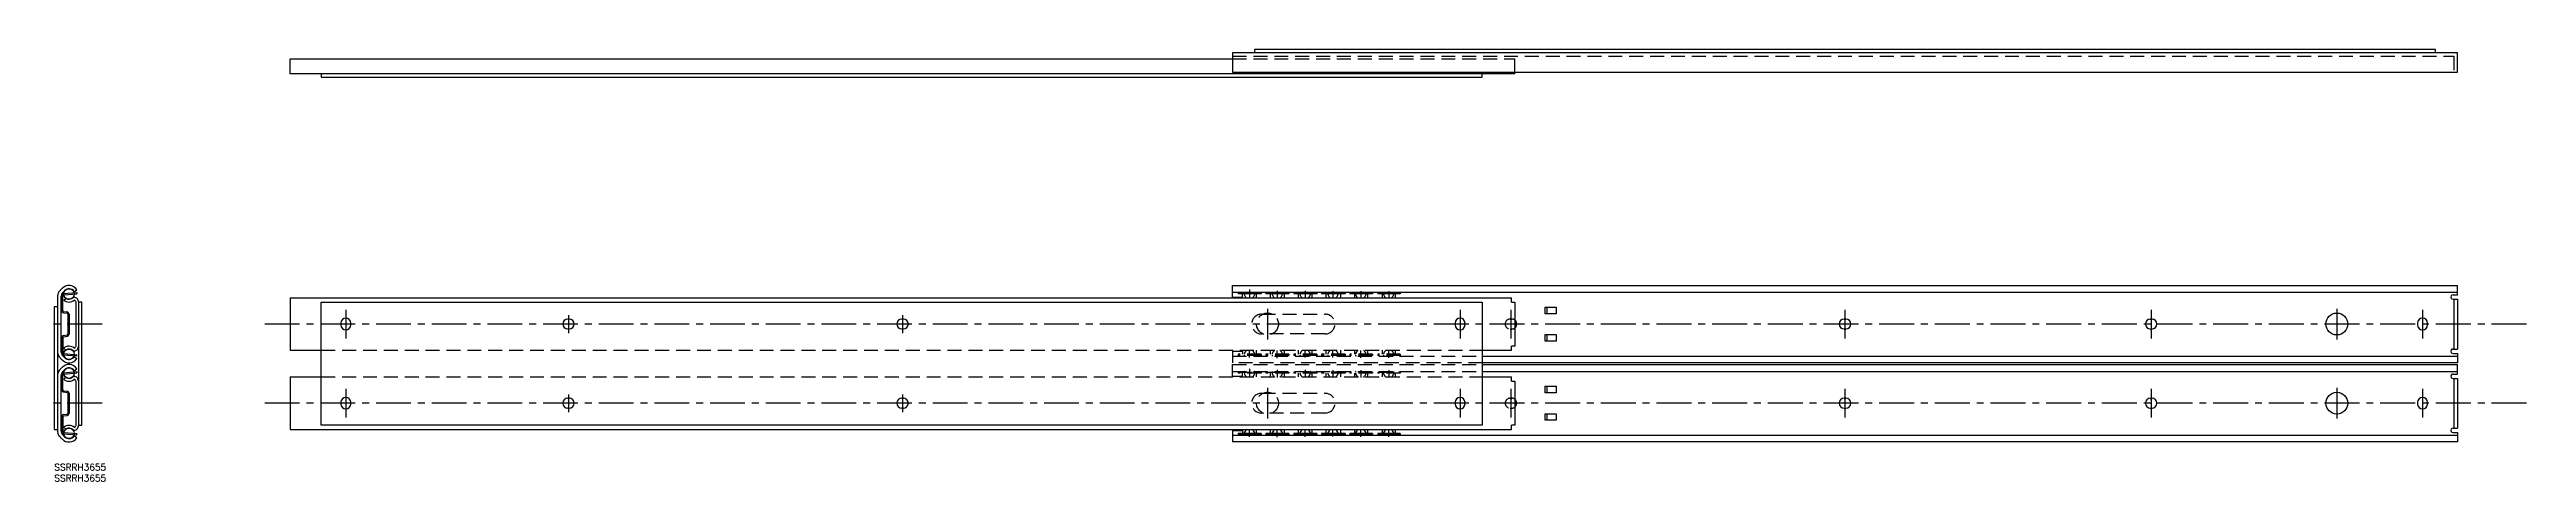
# Model space of a CAD drawing. Extents: x -2 to 1128, y -8 to 189.
import ezdxf

# ---------------------------------------------------------------- set-up
doc = ezdxf.new("R2010")
doc.units = 0
doc.header["$LTSCALE"] = 0.5
doc.linetypes.add('CENTER', pattern=[50.8, 31.75, -6.35, 6.35, -6.35])
doc.linetypes.add('DASHED', pattern=[19.05, 12.7, -6.35])
for name, color, linetype in [('MSM_CENTER', 1, 'CENTER'), ('MSM_CONTINUOUS', 7, 'CONTINUOUS'), ('MSM_DASHED', 4, 'DASHED'), ('MSM_PART_NUMBER', 7, 'CONTINUOUS')]:
    doc.layers.add(name, color=color, linetype=linetype)
doc.styles.get("Standard").update_dxf_attribs({"font": 'txt.shx', "height": 3, "bigfont": 'bigfont.shx'})

# ---------------------------------------------------------------- blocks, each defined once
blk = doc.blocks.new('*U11')
at = {"layer": 'MSM_PART_NUMBER'}
blk.add_text('SSRRH3655', height=3, dxfattribs=at).set_placement((0, -3))
blk = doc.blocks.new('*U12')
at = {"layer": 'MSM_PART_NUMBER'}
blk.add_text('SSRRH3655', height=3, dxfattribs=at).set_placement((0, -8))

msp = doc.modelspace()

# ---------------------------------------------------------------- linework, layer by layer
at = {"layer": 'MSM_CENTER'}
for p, q in [((545.3, 79.5), (545.3, 75.5)), ((133, 70.3), (133, 57.2)), ((553.5, 70.8), (553.5, 56.8)), ((558, 79), (558, 75.5)), ((570.7, 79), (570.7, 75.5)), ((583.4, 78.8), (583.4, 75.5)), ((596.1, 78.8), (596.1, 75.5)), ((608.8, 78.8), (608.8, 75.5)), ((641.4, 70.3), (641.4, 57.2)), ((664.6, 70.3), (664.6, 57.2)), ((817, 70.3), (817, 57.2)), ((956.7, 70.3), (956.7, 57.2)), ((1041.4, 70.8), (1041.4, 56.8)), ((1080.5, 70.3), (1080.5, 57.2)), ((21.8, 63.8), (-2.2, 63.8)), ((1127.9, 63.8), (95.4, 63.8)), ((234.6, 67.8), (234.6, 59.7)), ((387, 67.8), (387, 59.7)), ((545.3, 48.5), (545.3, 51.7)), ((558, 48.3), (558, 51.7)), ((570.7, 48.5), (570.7, 51.7)), ((583.4, 48.6), (583.4, 51.7)), ((596.1, 48.4), (596.1, 51.7)), ((608.8, 48.4), (608.8, 52)), ((133, 34.2), (133, 21.1)), ((545.3, 43.4), (545.3, 39.4)), ((553.5, 34.7), (553.5, 20.7)), ((558, 42.9), (558, 39.4)), ((570.7, 42.9), (570.7, 39.4)), ((583.4, 42.7), (583.4, 39.4)), ((596.1, 42.7), (596.1, 39.4)), ((608.8, 42.7), (608.8, 39.4)), ((641.4, 34.2), (641.4, 21.1)), ((664.6, 34.2), (664.6, 21.1)), ((817, 34.2), (817, 21.1)), ((956.7, 34.2), (956.7, 21.1)), ((1041.4, 34.7), (1041.4, 20.7)), ((1080.5, 34.2), (1080.5, 21.1)), ((21.8, 27.7), (-2.2, 27.7)), ((1127.9, 27.7), (95.4, 27.7)), ((234.6, 31.7), (234.6, 23.6)), ((387, 31.7), (387, 23.6)), ((545.3, 12.4), (545.3, 15.6)), ((558, 12.2), (558, 15.6)), ((570.7, 12.4), (570.7, 15.6)), ((583.4, 12.5), (583.4, 15.6)), ((596.1, 12.3), (596.1, 15.6)), ((608.8, 12.3), (608.8, 15.9))]:
    msp.add_line(p, q, dxfattribs=at)
at = {"layer": 'MSM_CONTINUOUS'}
for p, q in [((107.6, 177.9), (107.6, 184.8)), ((107.6, 184.8), (537.6, 184.8)), ((1096.4, 187.5), (537.6, 187.5)), ((537.6, 187.5), (537.6, 178.7)), ((1086.4, 189), (547.6, 189)), ((547.6, 189), (547.6, 187.5)), ((1086.4, 187.5), (1086.4, 189)), ((1096.4, 178.7), (1096.4, 187.5)), ((666.4, 177.9), (107.6, 177.9)), ((121.8, 177.9), (121.8, 176.4)), ((121.8, 176.4), (651.5, 176.4)), ((537.6, 178.7), (1096.4, 178.7)), ((651.5, 176.4), (651.5, 177.9)), ((666.4, 177.9), (666.4, 178.7)), ((2.2, 78.6), (3.5, 80)), ((9.1, 78.5), (10.3, 79.4)), ((537.6, 81.4), (1096.4, 81.4)), ((537.6, 75.7), (537.6, 81.4)), ((1096.4, 77.1), (1096.4, 81.4)), ((1.5, 71.7), (0, 71.7)), ((0, 71.7), (0, 15.7)), ((1.5, 76.8), (1.5, 14.6)), ((3, 76.2), (3, 51.3)), ((3.3, 69.9), (3.3, 76.7)), ((3.8, 78), (4.6, 79)), ((3.9, 69.9), (3.9, 76.7)), ((4.2, 77.7), (10.3, 78.2)), ((4.2, 68.9), (5.8, 68.7)), ((4.3, 77.1), (10.3, 77.6)), ((4.3, 74.7), (5.3, 75.5)), ((4.3, 69.5), (5.9, 69.3)), ((6.1, 68.3), (6.1, 59.2)), ((6.7, 68.3), (6.7, 59.2)), ((9.8, 74), (9.8, 53.5)), ((10.3, 78.2), (10.3, 77.6)), ((11, 74), (11, 17.7)), ((12.6, 73.7), (11, 73.7)), ((12.6, 17.7), (12.6, 73.7)), ((107.6, 75.7), (664.8, 75.7)), ((107.6, 75.7), (107.6, 51.8)), ((121.8, 17.7), (121.8, 73.7)), ((121.8, 73.7), (651.5, 73.7)), ((537.6, 78.3), (1096.4, 78.3)), ((537.6, 76.1), (542.1, 76.1)), ((540.1, 78), (550.6, 78)), ((540.1, 78), (540.1, 77.5)), ((550.6, 77.5), (540.1, 77.5)), ((542.1, 75.7), (542.1, 77.5)), ((548.5, 75.7), (548.5, 77.5)), ((550.6, 78), (550.6, 77.5)), ((552.8, 78), (563.3, 78)), ((552.8, 78), (552.8, 77.5)), ((563.3, 77.5), (552.8, 77.5)), ((554.8, 77.5), (554.8, 75.7)), ((561.2, 75.7), (561.2, 77.5)), ((563.3, 78), (563.3, 77.5)), ((576, 78), (565.5, 78)), ((565.5, 78), (565.5, 77.5)), ((576, 77.5), (565.5, 77.5)), ((567.5, 77.5), (567.5, 75.7)), ((573.9, 75.7), (573.9, 77.5)), ((576, 78), (576, 77.5)), ((588.9, 78), (578.2, 78)), ((578.2, 78), (578.2, 77.5)), ((588.9, 77.5), (578.2, 77.5)), ((580.2, 77.5), (580.2, 75.7)), ((586.9, 75.7), (586.9, 77.5)), ((588.9, 78), (588.9, 77.5)), ((591.1, 78), (601.4, 78)), ((591.1, 78), (591.1, 77.5)), ((601.4, 77.5), (591.1, 77.5)), ((593.2, 77.5), (593.2, 75.7)), ((599.3, 75.7), (599.3, 77.5)), ((601.4, 78), (601.4, 77.5)), ((603.8, 78), (614.1, 78)), ((603.8, 78), (603.8, 77.5)), ((614.1, 77.5), (603.8, 77.5)), ((605.9, 77.5), (605.9, 75.7)), ((611.7, 77.5), (611.7, 75.7)), ((614.1, 78), (614.1, 77.5)), ((651.5, 73.7), (651.5, 17.7)), ((664.8, 73.8), (664.8, 75.7)), ((664.8, 73.8), (666.4, 73.8)), ((666.4, 73.8), (666.4, 53.7)), ((680.2, 71.5), (685.2, 71.5)), ((680.2, 68.5), (680.2, 71.5)), ((685.2, 68.5), (680.2, 68.5)), ((680.9, 71.5), (680.9, 68.5)), ((685.2, 71.5), (685.2, 68.5)), ((1094.5, 77.1), (1096.4, 77.1)), ((1094.5, 75.1), (1096.4, 75.1)), ((1094.8, 75.1), (1094.8, 52.4)), ((1096.4, 75.1), (1096.4, 52.4)), ((1.5, 63.7), (1.5, 53.5)), ((3.3, 57.6), (3.3, 50.8)), ((3.9, 57.6), (3.9, 50.8)), ((4.2, 58.6), (5.8, 58.8)), ((4.3, 58), (5.9, 58.2)), ((11, 63.7), (11, 53.5)), ((130.7, 64.2), (130.7, 63.4)), ((135.2, 64.2), (135.2, 63.4)), ((235, 66), (234.2, 66)), ((235, 61.5), (234.2, 61.5)), ((387.4, 66), (386.6, 66)), ((387.4, 61.5), (386.6, 61.5)), ((639.1, 64.2), (639.1, 63.4)), ((643.6, 63.4), (643.6, 64.2)), ((680.2, 59), (685.2, 59)), ((680.2, 56), (680.2, 59)), ((680.9, 59), (680.9, 56)), ((685.2, 59), (685.2, 56)), ((816.6, 66), (817.4, 66)), ((816.6, 61.5), (817.4, 61.5)), ((956.3, 66), (957.1, 66)), ((956.3, 61.5), (957.1, 61.5)), ((1078.2, 64.2), (1078.2, 63.4)), ((1082.7, 63.4), (1082.7, 64.2)), ((2.2, 48.8), (3.5, 47.5)), ((3.8, 49.4), (4.6, 48.5)), ((4.2, 49.8), (10.3, 49.3)), ((4.3, 52.8), (5.3, 51.9)), ((4.3, 50.4), (10.3, 49.8)), ((9.1, 48.9), (10.3, 48.1)), ((10.3, 49.2), (10.3, 49.8)), ((107.6, 51.8), (121.8, 51.8)), ((651.5, 51.8), (664.8, 51.8)), ((651.5, 49.2), (1096.4, 49.2)), ((1096.4, 46.1), (651.5, 46.1)), ((651.5, 45.3), (1096.4, 45.3)), ((664.8, 51.8), (664.8, 53.7)), ((666.4, 53.7), (664.8, 53.7)), ((685.2, 56), (680.2, 56)), ((1094.5, 52.4), (1096.4, 52.4)), ((1094.5, 50.4), (1096.4, 50.4)), ((1096.4, 50.4), (1096.4, 46.1)), ((1096.4, 41), (1096.4, 45.3)), ((2.2, 42.6), (3.5, 43.9)), ((3, 40.1), (3, 15.2)), ((3.3, 33.8), (3.3, 40.6)), ((3.8, 42), (4.6, 42.9)), ((3.9, 33.8), (3.9, 40.6)), ((4.2, 41.6), (10.3, 42.2)), ((4.3, 41), (10.3, 41.6)), ((4.3, 38.6), (5.3, 39.5)), ((9.1, 42.5), (10.3, 43.3)), ((9.8, 37.9), (9.8, 17.4)), ((10.3, 42.2), (10.3, 41.6)), ((107.6, 39.7), (121.8, 39.7)), ((107.6, 39.7), (107.6, 15.7)), ((651.5, 42.2), (1096.4, 42.2)), ((651.5, 39.7), (664.8, 39.7)), ((664.8, 37.7), (664.8, 39.7)), ((664.8, 37.7), (666.4, 37.7)), ((666.4, 37.7), (666.4, 17.6)), ((680.2, 35.4), (685.2, 35.4)), ((680.2, 32.4), (680.2, 35.4)), ((680.9, 35.4), (680.9, 32.4)), ((685.2, 35.4), (685.2, 32.4)), ((1094.5, 41), (1096.4, 41)), ((1094.5, 39), (1096.4, 39)), ((1094.8, 39), (1094.8, 16.3)), ((1096.4, 39), (1096.4, 16.3)), ((1.5, 27.7), (1.5, 17.4)), ((4.2, 32.8), (5.8, 32.6)), ((4.2, 22.5), (5.8, 22.7)), ((4.3, 33.4), (5.9, 33.2)), ((6.1, 32.2), (6.1, 23.1)), ((6.7, 32.2), (6.7, 23.1)), ((11, 27.7), (11, 17.4)), ((130.7, 28.1), (130.7, 27.3)), ((135.2, 28.1), (135.2, 27.3)), ((235, 29.9), (234.2, 29.9)), ((235, 25.4), (234.2, 25.4)), ((387.4, 29.9), (386.6, 29.9)), ((387.4, 25.4), (386.6, 25.4)), ((639.1, 28.1), (639.1, 27.3)), ((643.6, 27.3), (643.6, 28.1)), ((685.2, 32.4), (680.2, 32.4)), ((680.2, 22.9), (685.2, 22.9)), ((680.2, 19.9), (680.2, 22.9)), ((680.9, 22.9), (680.9, 19.9)), ((685.2, 22.9), (685.2, 19.9)), ((816.6, 29.9), (817.4, 29.9)), ((816.6, 25.4), (817.4, 25.4)), ((956.3, 29.9), (957.1, 29.9)), ((956.3, 25.4), (957.1, 25.4)), ((1078.2, 28.1), (1078.2, 27.3)), ((1082.7, 27.3), (1082.7, 28.1)), ((0, 15.7), (1.5, 15.7)), ((2.2, 12.8), (3.5, 11.4)), ((3.3, 21.5), (3.3, 14.7)), ((3.8, 13.4), (4.6, 12.4)), ((3.9, 21.5), (3.9, 14.7)), ((4.2, 13.7), (10.3, 13.2)), ((4.3, 21.9), (5.9, 22.1)), ((4.3, 16.7), (5.3, 15.9)), ((4.3, 14.3), (10.3, 13.8)), ((9.1, 12.9), (10.3, 12)), ((10.3, 13.2), (10.3, 13.8)), ((11, 17.7), (12.6, 17.7)), ((107.6, 15.7), (664.8, 15.7)), ((651.5, 17.7), (121.8, 17.7)), ((537.6, 15.7), (537.6, 10)), ((537.6, 15.3), (542.1, 15.3)), ((537.6, 13.1), (1096.4, 13.1)), ((540.1, 13.9), (540.1, 13.4)), ((550.6, 13.9), (540.1, 13.9)), ((550.6, 13.4), (540.1, 13.4)), ((542.1, 15.7), (542.1, 13.9)), ((548.5, 13.9), (548.5, 15.7)), ((550.6, 13.9), (550.6, 13.4)), ((552.8, 13.9), (552.8, 13.4)), ((563.3, 13.9), (552.8, 13.9)), ((563.3, 13.4), (552.8, 13.4)), ((554.8, 15.7), (554.8, 13.9)), ((561.2, 13.9), (561.2, 15.7)), ((563.3, 13.9), (563.3, 13.4)), ((565.5, 13.9), (565.5, 13.4)), ((576, 13.9), (565.5, 13.9)), ((576, 13.4), (565.5, 13.4)), ((567.5, 15.7), (567.5, 13.9)), ((573.9, 13.9), (573.9, 15.7)), ((576, 13.9), (576, 13.4)), ((578.2, 13.9), (578.2, 13.4)), ((588.9, 13.9), (578.2, 13.9)), ((588.9, 13.4), (578.2, 13.4)), ((580.2, 15.7), (580.2, 13.9)), ((586.9, 13.9), (586.9, 15.7)), ((588.9, 13.9), (588.9, 13.4)), ((591.1, 13.9), (591.1, 13.4)), ((601.4, 13.9), (591.1, 13.9)), ((601.4, 13.4), (591.1, 13.4)), ((593.2, 15.7), (593.2, 13.9)), ((599.3, 13.9), (599.3, 15.7)), ((601.4, 13.9), (601.4, 13.4)), ((603.8, 13.9), (603.8, 13.4)), ((614.1, 13.9), (603.8, 13.9)), ((614.1, 13.4), (603.8, 13.4)), ((605.9, 15.7), (605.9, 13.9)), ((611.7, 15.7), (611.7, 13.9)), ((614.1, 13.9), (614.1, 13.4)), ((664.8, 15.7), (664.8, 17.6)), ((666.4, 17.6), (664.8, 17.6)), ((685.2, 19.9), (680.2, 19.9)), ((1094.5, 16.3), (1096.4, 16.3)), ((1094.5, 14.3), (1096.4, 14.3)), ((1096.4, 14.3), (1096.4, 10)), ((1096.4, 10), (537.6, 10))]:
    msp.add_line(p, q, dxfattribs=at)
for centre, radius in [((6.7, 77.5), 2.38), ((1041.4, 63.8), 5), ((6.7, 50), 2.38), ((6.7, 41.4), 2.38), ((1041.4, 27.7), 5), ((6.7, 13.9), 2.38)]:
    msp.add_circle(centre, radius, dxfattribs=at)
for centre, radius, start, end in [((6.7, 77.1), 4.32, 33.0721, 137.1988), ((6.7, 77.1), 2.8, 31.6497, 137.2015), ((4.3, 76.8), 2.79, 137.2012, 179.9998), ((5.8, 76.2), 2.79, 137.1964, 180.0047), ((4.3, 76.7), 1, 95.3513, 179.9995), ((4.3, 69.9), 1, 180, 261.874), ((4.3, 76.7), 0.4, 95.3574, 179.9987), ((4.3, 69.9), 0.4, 179.9987, 261.8926), ((6.7, 77.5), 3.68, 229.5022, 310.9179), ((6.7, 77.5), 2.41, 233.9299, 319.4979), ((5.7, 68.3), 0.4, 0.0013, 81.893), ((5.7, 68.3), 1, 0, 81.8732), ((9, 74), 2, 0, 104.1079), ((9, 74), 0.73, 0.0148, 82.8959), ((545.3, 77.8), 2.4, 168.2886, 176.9536), ((545.3, 77.8), 2.4, 188.9277, 240.8538), ((545.3, 77.8), 2.4, 299.1462, 351.0723), ((545.3, 77.8), 2.4, 3.0464, 11.7114), ((558, 77.8), 2.4, 168.2886, 176.9536), ((558, 77.8), 2.4, 188.9277, 240.8538), ((558, 77.8), 2.4, 299.1462, 351.0723), ((558, 77.8), 2.4, 3.0464, 11.7114), ((570.7, 77.8), 2.4, 168.2886, 176.9536), ((570.7, 77.8), 2.4, 188.9277, 240.8538), ((570.7, 77.8), 2.4, 299.1462, 351.0723), ((570.7, 77.8), 2.4, 3.0464, 11.7114), ((583.4, 77.8), 2.4, 168.2886, 176.9536), ((583.4, 77.8), 2.4, 188.9277, 240.8538), ((583.4, 77.8), 2.4, 299.1462, 351.0723), ((583.4, 77.8), 2.4, 3.0464, 11.7114), ((596.1, 77.8), 2.4, 168.2886, 176.9536), ((596.1, 77.8), 2.4, 188.9277, 240.8538), ((596.1, 77.8), 2.4, 299.1462, 351.0723), ((596.1, 77.8), 2.4, 3.0464, 11.7114), ((608.8, 77.8), 2.4, 168.2886, 176.9536), ((608.8, 77.8), 2.4, 188.9277, 240.8538), ((608.8, 77.8), 2.4, 299.1462, 351.0723), ((608.8, 77.8), 2.4, 3.0464, 11.7114), ((1094.4, 76.1), 1, 86.1219, 273.8781), ((4.3, 57.6), 1, 98.126, 179.9995), ((4.3, 57.6), 0.4, 98.1052, 179.9987), ((5.7, 59.2), 0.4, 278.1054, 0.0013), ((5.7, 59.2), 1, 278.1263, 0.0005), ((133, 64.2), 2.25, 0, 180), ((133, 63.4), 2.25, 180, 0), ((234.2, 63.8), 2.25, 90, 270), ((235, 63.8), 2.25, 270, 90), ((386.6, 63.8), 2.25, 90, 270), ((387.4, 63.8), 2.25, 270, 90), ((641.4, 64.2), 2.25, 0, 180), ((641.4, 63.4), 2.25, 180, 0), ((665, 63.8), 2.25, 308.4786, 51.5214), ((816.6, 63.8), 2.25, 90, 270), ((817.4, 63.8), 2.25, 270, 90), ((956.3, 63.8), 2.25, 90, 270), ((957.1, 63.8), 2.25, 270, 90), ((1080.5, 64.2), 2.25, 0, 180), ((1080.5, 63.4), 2.25, 180, 0), ((4.3, 50.7), 2.79, 180, 222.8005), ((5.8, 51.3), 2.79, 180, 222.8006), ((4.3, 50.8), 1, 180, 264.6491), ((6.7, 50.4), 4.32, 222.8007, 326.9282), ((6.7, 41), 4.32, 33.0721, 137.1988), ((4.3, 50.8), 0.4, 179.9987, 264.6401), ((6.7, 50), 3.68, 49.0811, 130.4979), ((6.7, 50.4), 2.8, 222.7998, 328.3522), ((6.7, 50), 2.41, 40.5045, 126.0686), ((9, 53.5), 2, 255.8897, 0.0003), ((9, 53.5), 0.73, 277.1083, 0.0007), ((1094.4, 51.4), 1, 86.1219, 273.8781), ((4.3, 40.7), 2.79, 137.2012, 179.9998), ((5.8, 40.1), 2.79, 137.1964, 180.0047), ((4.3, 40.6), 1, 95.3513, 179.9995), ((4.3, 40.6), 0.4, 95.3574, 179.9987), ((6.7, 41.4), 3.68, 229.5022, 310.9179), ((6.7, 41), 2.8, 31.6497, 137.2015), ((6.7, 41.4), 2.41, 233.9299, 319.4979), ((9, 37.9), 2, 0, 104.1079), ((9, 37.9), 0.73, 0.0148, 82.8959), ((1094.4, 40), 1, 86.1219, 273.8781), ((4.3, 33.8), 1, 180, 261.874), ((4.3, 33.8), 0.4, 179.9987, 261.8926), ((5.7, 32.2), 0.4, 0.0013, 81.893), ((5.7, 23.1), 0.4, 278.1054, 0.0013), ((5.7, 32.2), 1, 0, 81.8732), ((5.7, 23.1), 1, 278.1263, 0.0005), ((133, 28.1), 2.25, 0, 180), ((133, 27.3), 2.25, 180, 0), ((234.2, 27.7), 2.25, 90, 270), ((235, 27.7), 2.25, 270, 90), ((386.6, 27.7), 2.25, 90, 270), ((387.4, 27.7), 2.25, 270, 90), ((641.4, 28.1), 2.25, 0, 180), ((641.4, 27.3), 2.25, 180, 0), ((665, 27.7), 2.25, 308.4786, 51.5214), ((816.6, 27.7), 2.25, 90, 270), ((817.4, 27.7), 2.25, 270, 90), ((956.3, 27.7), 2.25, 90, 270), ((957.1, 27.7), 2.25, 270, 90), ((1080.5, 28.1), 2.25, 0, 180), ((1080.5, 27.3), 2.25, 180, 0), ((4.3, 14.6), 2.79, 180, 222.8005), ((5.8, 15.2), 2.79, 180, 222.8006), ((4.3, 21.5), 1, 98.126, 179.9995), ((4.3, 14.7), 1, 180, 264.6491), ((6.7, 14.3), 4.32, 222.8007, 326.9282), ((4.3, 21.5), 0.4, 98.1052, 179.9987), ((4.3, 14.7), 0.4, 179.9987, 264.6401), ((6.7, 13.9), 3.68, 49.0811, 130.4979), ((6.7, 14.3), 2.8, 222.7998, 328.3522), ((6.7, 13.9), 2.41, 40.5045, 126.0686), ((9, 17.4), 2, 255.8897, 0.0003), ((9, 17.4), 0.73, 277.1083, 0.0007), ((545.3, 13.6), 2.4, 119.1462, 171.0723), ((545.3, 13.6), 2.4, 183.0465, 191.7834), ((545.3, 13.6), 2.4, 8.9277, 60.8538), ((545.3, 13.6), 2.4, 348.2166, 356.9535), ((558, 13.6), 2.4, 119.1462, 171.0723), ((558, 13.6), 2.4, 183.0465, 191.7834), ((558, 13.6), 2.4, 8.9277, 60.8538), ((558, 13.6), 2.4, 348.2166, 356.9535), ((570.7, 13.6), 2.4, 119.1462, 171.0723), ((570.7, 13.6), 2.4, 183.0465, 191.7834), ((570.7, 13.6), 2.4, 8.9277, 60.8538), ((570.7, 13.6), 2.4, 348.2166, 356.9535), ((583.4, 13.6), 2.4, 119.1462, 171.0723), ((583.4, 13.6), 2.4, 183.0465, 191.7834), ((583.4, 13.6), 2.4, 8.9277, 60.8538), ((583.4, 13.6), 2.4, 348.2166, 356.9535), ((596.1, 13.6), 2.4, 119.1462, 171.0723), ((596.1, 13.6), 2.4, 183.0465, 191.7834), ((596.1, 13.6), 2.4, 8.9277, 60.8538), ((596.1, 13.6), 2.4, 348.2166, 356.9535), ((608.8, 13.6), 2.4, 119.1462, 171.0723), ((608.8, 13.6), 2.4, 183.0465, 191.7834), ((608.8, 13.6), 2.4, 8.9277, 60.8538), ((608.8, 13.6), 2.4, 348.2166, 356.9535), ((1094.4, 15.3), 1, 86.1219, 273.8781)]:
    msp.add_arc(centre, radius, start, end, dxfattribs=at)
at = {"layer": 'MSM_DASHED'}
for p, q in [((537.6, 186), (1094.8, 186)), ((537.6, 184.8), (666.4, 184.8)), ((666.4, 178.7), (666.4, 184.8)), ((1094.8, 186), (1094.8, 178.7)), ((550.8, 68.3), (579.8, 68.3)), ((579.8, 59.3), (550.8, 59.3)), ((664.2, 66), (665, 66)), ((664.2, 61.5), (665, 61.5)), ((121.8, 51.8), (651.5, 51.8)), ((537.6, 51.8), (537.6, 46.1)), ((537.6, 51.4), (542.1, 51.4)), ((537.6, 49.2), (651.5, 49.2)), ((651.5, 46.1), (537.6, 46.1)), ((537.6, 45.3), (651.5, 45.3)), ((537.6, 39.7), (537.6, 45.3)), ((540.1, 50), (540.1, 49.5)), ((550.6, 50), (540.1, 50)), ((550.6, 49.5), (540.1, 49.5)), ((542.1, 51.8), (542.1, 50)), ((548.5, 50), (548.5, 51.8)), ((550.6, 50), (550.6, 49.5)), ((552.8, 50), (552.8, 49.5)), ((563.3, 50), (552.8, 50)), ((563.3, 49.5), (552.8, 49.5)), ((554.8, 51.8), (554.8, 50)), ((561.2, 50), (561.2, 51.8)), ((563.3, 50), (563.3, 49.5)), ((565.5, 50), (565.5, 49.5)), ((576, 50), (565.5, 50)), ((576, 49.5), (565.5, 49.5)), ((567.5, 51.8), (567.5, 50)), ((573.9, 50), (573.9, 51.8)), ((576, 50), (576, 49.5)), ((578.2, 50), (578.2, 49.5)), ((588.9, 50), (578.2, 50)), ((588.9, 49.5), (578.2, 49.5)), ((580.2, 51.8), (580.2, 50)), ((586.9, 50), (586.9, 51.8)), ((588.9, 50), (588.9, 49.5)), ((591.1, 50), (591.1, 49.5)), ((601.4, 50), (591.1, 50)), ((601.4, 49.5), (591.1, 49.5)), ((593.2, 51.8), (593.2, 50)), ((599.3, 50), (599.3, 51.8)), ((601.4, 50), (601.4, 49.5)), ((603.8, 50), (603.8, 49.5)), ((614.1, 50), (603.8, 50)), ((614.1, 49.5), (603.8, 49.5)), ((605.9, 51.8), (605.9, 50)), ((611.7, 51.8), (611.7, 50)), ((614.1, 50), (614.1, 49.5)), ((121.8, 39.7), (651.5, 39.7)), ((537.6, 42.2), (651.5, 42.2)), ((537.6, 40), (542.1, 40)), ((540.1, 41.9), (550.6, 41.9)), ((540.1, 41.9), (540.1, 41.4)), ((550.6, 41.4), (540.1, 41.4)), ((542.1, 39.7), (542.1, 41.4)), ((548.5, 39.7), (548.5, 41.4)), ((550.6, 41.9), (550.6, 41.4)), ((552.8, 41.9), (563.3, 41.9)), ((552.8, 41.9), (552.8, 41.4)), ((563.3, 41.4), (552.8, 41.4)), ((554.8, 41.4), (554.8, 39.7)), ((561.2, 39.7), (561.2, 41.4)), ((563.3, 41.9), (563.3, 41.4)), ((576, 41.9), (565.5, 41.9)), ((565.5, 41.9), (565.5, 41.4)), ((576, 41.4), (565.5, 41.4)), ((567.5, 41.4), (567.5, 39.7)), ((573.9, 39.7), (573.9, 41.4)), ((576, 41.9), (576, 41.4)), ((588.9, 41.9), (578.2, 41.9)), ((578.2, 41.9), (578.2, 41.4)), ((588.9, 41.4), (578.2, 41.4)), ((580.2, 41.4), (580.2, 39.7)), ((586.9, 39.7), (586.9, 41.4)), ((588.9, 41.9), (588.9, 41.4)), ((601.4, 41.9), (591.1, 41.9)), ((591.1, 41.9), (591.1, 41.4)), ((601.4, 41.4), (591.1, 41.4)), ((593.2, 41.4), (593.2, 39.7)), ((599.3, 39.7), (599.3, 41.4)), ((601.4, 41.9), (601.4, 41.4)), ((603.8, 41.9), (614.1, 41.9)), ((603.8, 41.9), (603.8, 41.4)), ((614.1, 41.4), (603.8, 41.4)), ((605.9, 41.4), (605.9, 39.7)), ((611.7, 41.4), (611.7, 39.7)), ((614.1, 41.9), (614.1, 41.4)), ((550.8, 32.2), (579.8, 32.2)), ((579.8, 23.2), (550.8, 23.2)), ((664.2, 29.9), (665, 29.9)), ((664.2, 25.4), (665, 25.4))]:
    msp.add_line(p, q, dxfattribs=at)
for centre in [(553.5, 63.8), (553.5, 27.7)]:
    msp.add_circle(centre, 5, dxfattribs=at)
for centre, radius, start, end in [((550.8, 63.8), 4.5, 90, 270), ((579.8, 63.8), 4.5, 270, 90), ((664.2, 63.8), 2.25, 90, 270), ((665, 63.8), 2.25, 51.5214, 90), ((665, 63.8), 2.25, 270, 308.4786), ((545.3, 49.7), 2.4, 119.1462, 171.0723), ((545.3, 49.7), 2.4, 183.0465, 191.7834), ((545.3, 49.7), 2.4, 8.9277, 60.8538), ((545.3, 49.7), 2.4, 348.2166, 356.9535), ((558, 49.7), 2.4, 119.1462, 171.0723), ((558, 49.7), 2.4, 183.0465, 191.7834), ((558, 49.7), 2.4, 8.9277, 60.8538), ((558, 49.7), 2.4, 348.2166, 356.9535), ((570.7, 49.7), 2.4, 119.1462, 171.0723), ((570.7, 49.7), 2.4, 183.0465, 191.7834), ((570.7, 49.7), 2.4, 8.9277, 60.8538), ((570.7, 49.7), 2.4, 348.2166, 356.9535), ((583.4, 49.7), 2.4, 119.1462, 171.0723), ((583.4, 49.7), 2.4, 183.0465, 191.7834), ((583.4, 49.7), 2.4, 8.9277, 60.8538), ((583.4, 49.7), 2.4, 348.2166, 356.9535), ((596.1, 49.7), 2.4, 119.1462, 171.0723), ((596.1, 49.7), 2.4, 183.0465, 191.7834), ((596.1, 49.7), 2.4, 8.9277, 60.8538), ((596.1, 49.7), 2.4, 348.2166, 356.9535), ((608.8, 49.7), 2.4, 119.1462, 171.0723), ((608.8, 49.7), 2.4, 183.0465, 191.7834), ((608.8, 49.7), 2.4, 8.9277, 60.8538), ((608.8, 49.7), 2.4, 348.2166, 356.9535), ((545.3, 41.7), 2.4, 168.2886, 176.9536), ((545.3, 41.7), 2.4, 188.9277, 240.8538), ((545.3, 41.7), 2.4, 299.1462, 351.0723), ((545.3, 41.7), 2.4, 3.0464, 11.7114), ((558, 41.7), 2.4, 168.2886, 176.9536), ((558, 41.7), 2.4, 188.9277, 240.8538), ((558, 41.7), 2.4, 299.1462, 351.0723), ((558, 41.7), 2.4, 3.0464, 11.7114), ((570.7, 41.7), 2.4, 168.2886, 176.9536), ((570.7, 41.7), 2.4, 188.9277, 240.8538), ((570.7, 41.7), 2.4, 299.1462, 351.0723), ((570.7, 41.7), 2.4, 3.0464, 11.7114), ((583.4, 41.7), 2.4, 168.2886, 176.9536), ((583.4, 41.7), 2.4, 188.9277, 240.8538), ((583.4, 41.7), 2.4, 299.1462, 351.0723), ((583.4, 41.7), 2.4, 3.0464, 11.7114), ((596.1, 41.7), 2.4, 168.2886, 176.9536), ((596.1, 41.7), 2.4, 188.9277, 240.8538), ((596.1, 41.7), 2.4, 299.1462, 351.0723), ((596.1, 41.7), 2.4, 3.0464, 11.7114), ((608.8, 41.7), 2.4, 168.2886, 176.9536), ((608.8, 41.7), 2.4, 188.9277, 240.8538), ((608.8, 41.7), 2.4, 299.1462, 351.0723), ((608.8, 41.7), 2.4, 3.0464, 11.7114), ((550.8, 27.7), 4.5, 90, 270), ((579.8, 27.7), 4.5, 270, 90), ((664.2, 27.7), 2.25, 90, 270), ((665, 27.7), 2.25, 51.5214, 90), ((665, 27.7), 2.25, 270, 308.4786)]:
    msp.add_arc(centre, radius, start, end, dxfattribs=at)

# ---------------------------------------------------------------- block references
at = {"layer": 'MSM_CONTINUOUS'}
for name in ['*U11', '*U12']:
    msp.add_blockref(name, (0, 0), dxfattribs=at)

doc.saveas('drawing.dxf')
